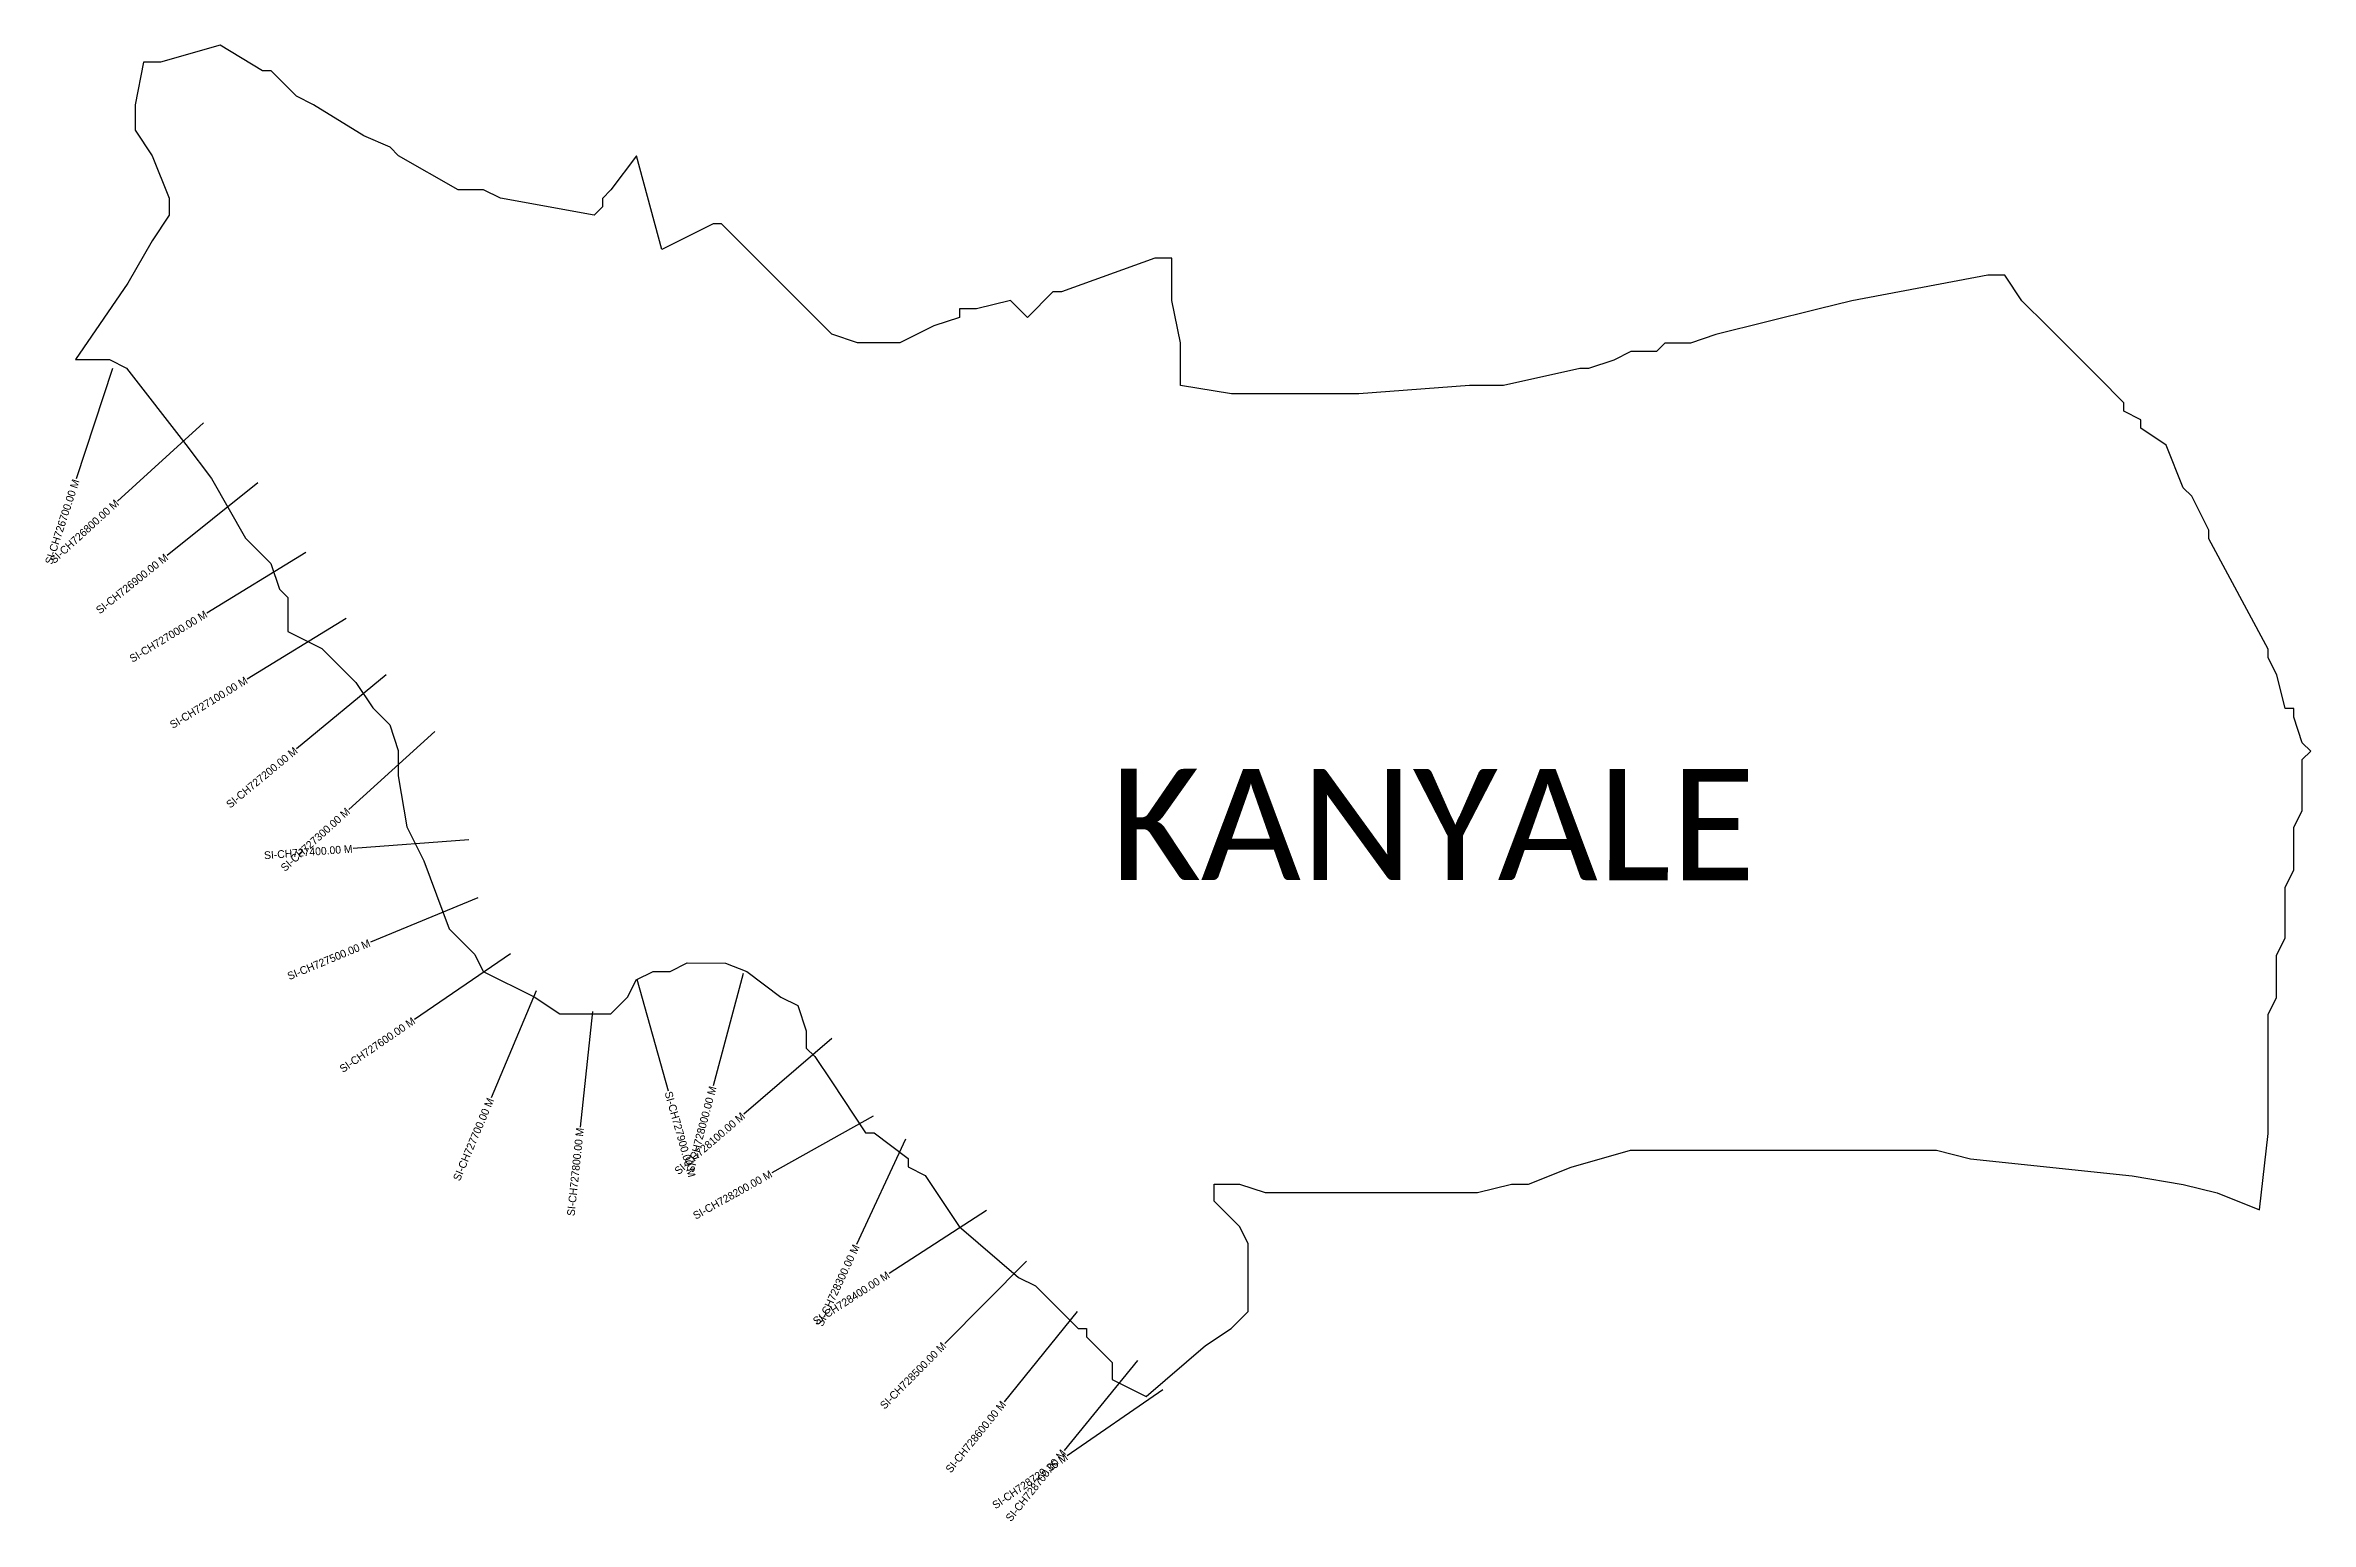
# Model space of a CAD drawing. Header units: metres. Extents: x 356733 to 359659, y 1739104 to 1741011.
import ezdxf
from ezdxf.enums import TextEntityAlignment as Align

# ---------------------------------------------------------------- set-up
doc = ezdxf.new("R2010")
doc.units = ezdxf.units.M
for name, color, linetype in [('CS', 134, 'Continuous'), ('CSMark', 6, 'Continuous'), ('VILLAGE BOUNDRY', 10, 'Continuous'), ('VILLAGE NAME', 250, 'Continuous')]:
    doc.layers.add(name, color=color, linetype=linetype)

msp = doc.modelspace()

# ---------------------------------------------------------------- linework, layer by layer
at = {"layer": 'CS'}
for p, q in [((356819.3, 1740593.7), (356772.6, 1740451.1)), ((356936.7, 1740523.7), (356826, 1740422.6)), ((357007, 1740445.9), (356889.9, 1740352.1)), ((357069.2, 1740356), (356941.2, 1740277.9)), ((357121.3, 1740270.6), (356993.3, 1740192.5)), ((357172.8, 1740198), (357057.2, 1740102.4)), ((357235.9, 1740124.7), (357124.5, 1740024.2)), ((357279.8, 1739984.9), (357130.3, 1739973.5)), ((357291.1, 1739910), (357152.6, 1739852.4)), ((357333.4, 1739837.3), (357209.5, 1739752.7)), ((357496.6, 1739804.9), (357536.9, 1739660.4)), ((357633.9, 1739812), (357595.1, 1739667.1)), ((357366.6, 1739789.6), (357308.3, 1739651.4)), ((357439.2, 1739762.9), (357423.4, 1739613.7)), ((357748.4, 1739728.3), (357634.8, 1739630.4)), ((357802, 1739627.6), (357671.1, 1739554.5)), ((357843.5, 1739598), (357780.5, 1739461.9)), ((357948.3, 1739506), (357822.4, 1739424.4)), ((357999.8, 1739440.5), (357894.3, 1739333.9)), ((358065.5, 1739375.2), (357971, 1739258.7)), ((358143.1, 1739312.2), (358048.7, 1739195.7)), ((358176.2, 1739273.9), (358052.5, 1739189))]:
    msp.add_line(p, q, dxfattribs=at)
at = {"layer": 'VILLAGE BOUNDRY', "ltscale": 0.1, "flags": 128}
msp.add_lwpolyline([(359527, 1740373.8), (359527, 1740384.8), (359505, 1740428.7), (359494, 1740439.7), (359472.1, 1740494.6), (359439.2, 1740516.6), (359439.2, 1740527.6), (359417.2, 1740538.6), (359417.2, 1740549.5), (359384.3, 1740582.5), (359318.5, 1740648.4), (359285.5, 1740681.3), (359263.6, 1740714.3), (359241.6, 1740714.3), (359066, 1740681.4), (359022.1, 1740670.4), (358890.3, 1740637.6), (358857.4, 1740626.6), (358824.5, 1740626.6), (358813.5, 1740615.6), (358780.5, 1740615.6), (358758.6, 1740604.7), (358725.6, 1740593.7), (358714.7, 1740593.7), (358615.9, 1740571.8), (358571.9, 1740571.8), (358429.2, 1740560.9), (358264.5, 1740560.9), (358198.7, 1740571.9), (358198.7, 1740626.8), (358187.7, 1740681.7), (358187.7, 1740736.6), (358165.8, 1740736.6), (358045, 1740692.8), (358034, 1740692.8), (358001.1, 1740659.9), (357979.1, 1740681.8), (357935.2, 1740670.8), (357913.3, 1740670.8), (357913.3, 1740659.9), (357880.3, 1740648.9), (357836.4, 1740627), (357781.5, 1740627), (357748.6, 1740638), (357605.9, 1740780.7), (357595, 1740780.7), (357529.1, 1740747.8), (357496.2, 1740868.6), (357463.2, 1740824.7), (357452.3, 1740813.7), (357452.3, 1740802.7), (357441.3, 1740791.8), (357320.5, 1740813.8), (357298.6, 1740824.7), (357265.7, 1740824.8), (357188.8, 1740868.7), (357177.8, 1740879.7), (357144, 1740894.4), (357079, 1740934.6), (357057.1, 1740945.6), (357024.2, 1740978.5), (357013.2, 1740978.5), (356958.3, 1741011.5), (356881.5, 1740989.6), (356859.5, 1740989.6), (356848.5, 1740934.7), (356848.5, 1740901.8), (356870.4, 1740868.8), (356892.4, 1740813.9), (356892.4, 1740792), (356870.4, 1740759), (356839, 1740704.2), (356771.5, 1740605.4), (356815.5, 1740605.4), (356837.4, 1740594.4), (356914.2, 1740495.5), (356947.1, 1740451.6), (356991, 1740374.8), (357024, 1740341.8), (357034.9, 1740308.9), (357045.9, 1740297.9), (357045.9, 1740254), (357089.8, 1740232), (357133.7, 1740188.1), (357155.6, 1740155.2), (357177.6, 1740133.2), (357188.5, 1740100.2), (357188.5, 1740067.3), (357199.5, 1740001.4), (357221.4, 1739957.5), (357254.3, 1739869.7), (357287.2, 1739836.7), (357298.2, 1739814.8), (357364.1, 1739781.8), (357397, 1739759.9), (357462.9, 1739759.8), (357484.8, 1739781.8), (357495.8, 1739803.7), (357517.8, 1739814.7), (357539.7, 1739814.7), (357561.7, 1739825.7), (357611.1, 1739825.6), (357638.5, 1739814.6), (357682.4, 1739781.7), (357704.4, 1739770.7), (357715.4, 1739737.8), (357715.3, 1739715.8), (357726.3, 1739704.8), (357748.3, 1739671.9), (357792.1, 1739606), (357803.1, 1739606), (357847, 1739573.1), (357847, 1739562.1), (357869, 1739551.1), (357912.9, 1739485.2), (357989.7, 1739419.3), (358011.6, 1739408.3), (358066.5, 1739353.4), (358077.5, 1739353.4), (358077.5, 1739342.4), (358110.4, 1739309.5), (358110.4, 1739287.5), (358154.3, 1739265.6), (358231.2, 1739331.4), (358264.1, 1739353.3), (358286.1, 1739375.3), (358286.1, 1739463.1), (358275.1, 1739485.1), (358242.2, 1739518), (358242.2, 1739540), (358275.1, 1739540), (358308.1, 1739529), (358582.6, 1739528.9), (358626.5, 1739539.8), (358648.4, 1739539.8), (358703.3, 1739561.8), (358780.2, 1739583.7), (359175.4, 1739583.6), (359219.3, 1739572.5), (359427.9, 1739550.5), (359493.7, 1739539.5), (359537.6, 1739528.5), (359592.5, 1739506.6), (359603.5, 1739605.3), (359603.6, 1739759.1), (359614.6, 1739781), (359614.6, 1739835.9), (359625.6, 1739857.8), (359625.6, 1739923.7), (359636.6, 1739945.7), (359636.6, 1740000.6), (359647.6, 1740022.5), (359647.6, 1740088.4), (359658.6, 1740099.4), (359647.6, 1740110.3), (359636.7, 1740143.3), (359636.7, 1740154.3), (359625.7, 1740154.3), (359614.7, 1740198.2), (359603.8, 1740220.1), (359603.8, 1740231.1)], close=True, dxfattribs=at)

# ---------------------------------------------------------------- texts
at = {"layer": 'CSMark'}
for s, rotation, p in [('SI-CH726700.00 M', 71.8468, (356772.3, 1740450.2)), ('SI-CH726700.00 M', 71.8468, (356772.3, 1740450.2)), ('SI-CH726700.00 M', 71.8468, (356772.3, 1740450.2)), ('SI-CH726800.00 M', 42.4101, (356825.3, 1740421.9)), ('SI-CH726900.00 M', 38.727, (356889.2, 1740351.5)), ('SI-CH727000.00 M', 31.3822, (356940.3, 1740277.4)), ('SI-CH727100.00 M', 31.3822, (356992.4, 1740192)), ('SI-CH727200.00 M', 39.598, (357056.4, 1740101.8)), ('SI-CH727300.00 M', 42.0515, (357123.8, 1740023.5)), ('SI-CH727400.00 M', 4.3646, (357129.3, 1739973.4)), ('SI-CH727500.00 M', 22.5859, (357151.6, 1739852)), ('SI-CH727600.00 M', 34.3278, (357208.7, 1739752.1)), ('SI-CH727700.00 M', 67.0921, (357307.9, 1739650.5)), ('SI-CH728000.00 M', 75.0019, (357594.9, 1739666.1)), ('SI-CH728100.00 M', 40.7373, (357634, 1739629.8)), ('SI-CH727800.00 M', 83.9384, (357423.3, 1739612.7)), ('SI-CH728200.00 M', 29.1796, (357670.2, 1739554)), ('SI-CH728300.00 M', 65.1678, (357780.1, 1739461)), ('SI-CH728400.00 M', 32.9564, (357821.6, 1739423.8)), ('SI-CH728500.00 M', 45.3086, (357893.6, 1739333.2)), ('SI-CH728600.00 M', 50.9649, (357970.4, 1739257.9)), ('SI-CH728729.35 M', 34.4588, (358051.6, 1739188.5)), ('SI-CH728700.00 M', 50.9649, (358048, 1739195))]:
    msp.add_text(s, height=10, rotation=rotation, dxfattribs=at).set_placement(p, align=Align.MIDDLE_RIGHT)
msp.add_text('SI-CH727900.00 M', height=10, rotation=285.613, dxfattribs=at).set_placement((357537.2, 1739659.5), align=Align.MIDDLE_LEFT)
at = {"layer": 'VILLAGE NAME', "insert": (358108.6, 1740076.6), "char_height": 143.7, "attachment_point": 1, "rotation": 359.9793}
msp.add_mtext_dynamic_manual_height_columns('{\\fCalibri|b0|i0|c0|p34;KANYALE}', width=1418, gutter_width=718.5, heights=[0], dxfattribs=at)

doc.saveas('drawing.dxf')
